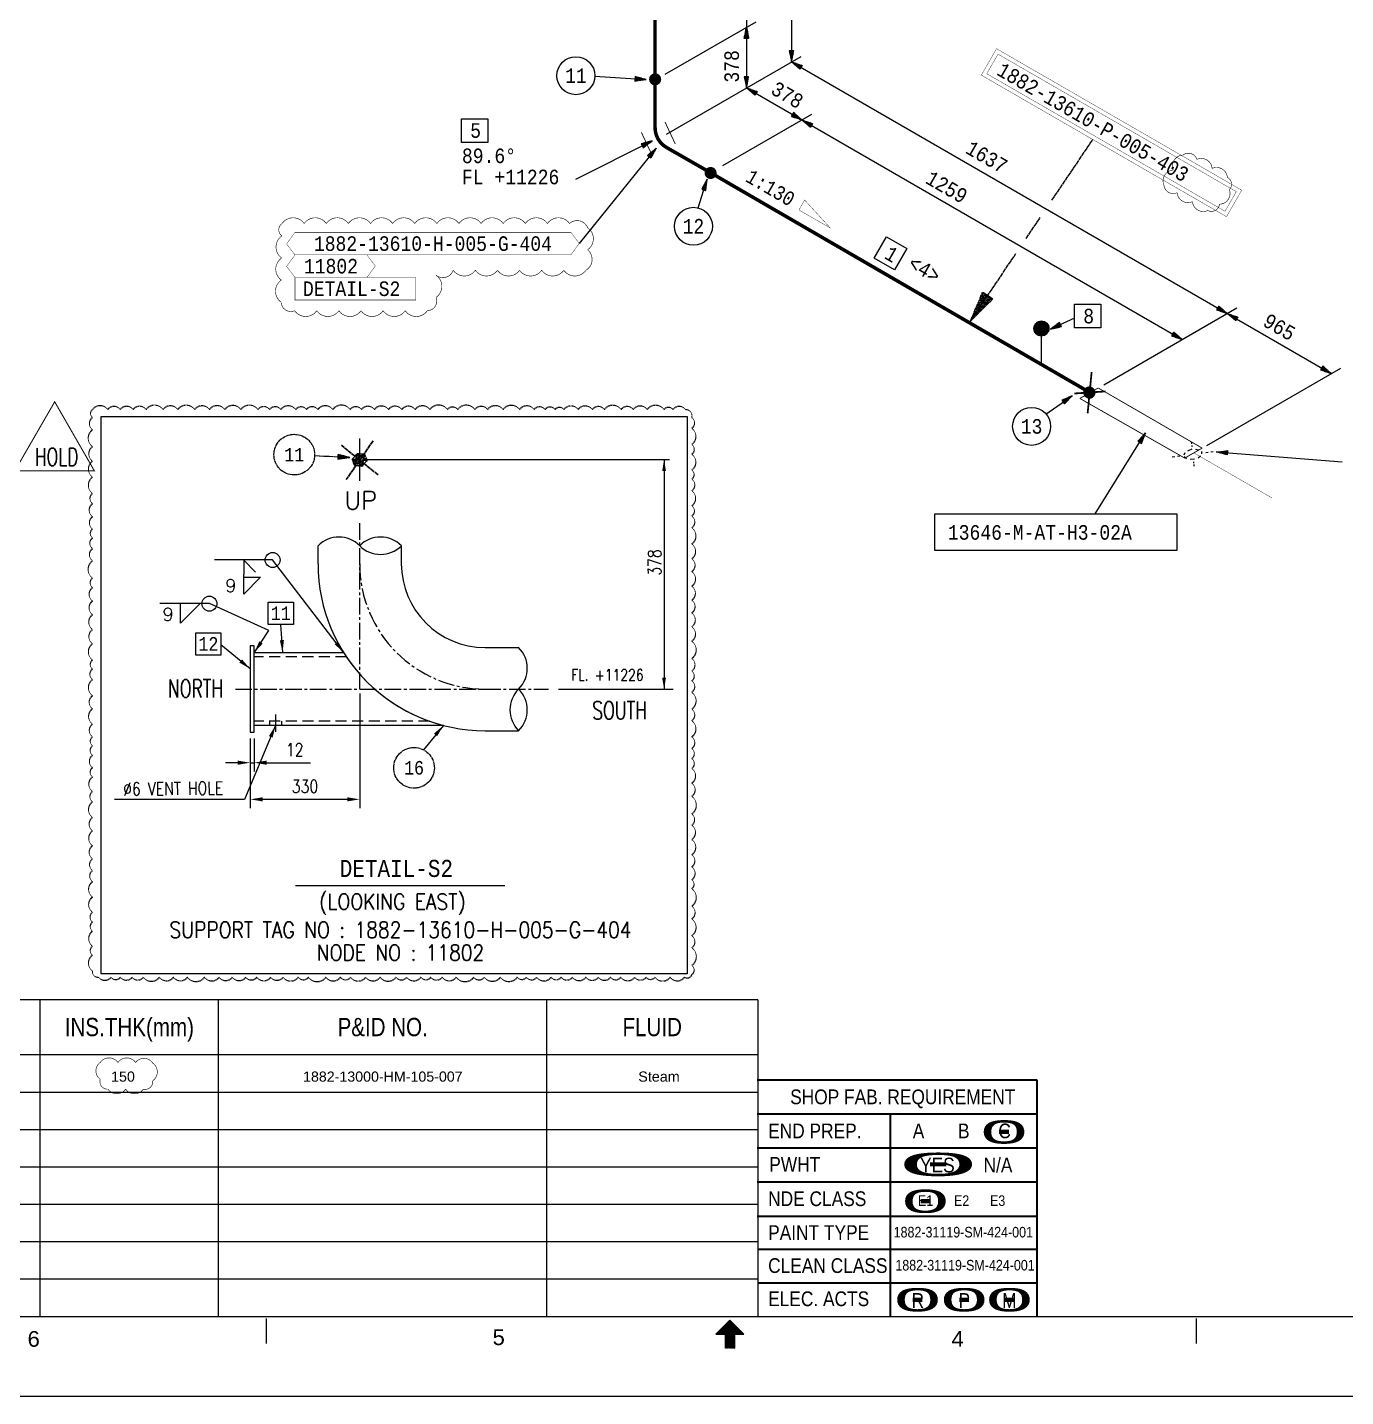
# Model space of a CAD drawing. Header units: inches. Extents: x 1131 to 1972, y 12 to 606.
# Drawn here: x 1389.2 to 1687.3, y 12.5 to 322.1 of the extents above; entities that cross this region are included whole.
import ezdxf
from ezdxf.enums import TextEntityAlignment as Align

# ---------------------------------------------------------------- set-up
doc = ezdxf.new("R2010")
doc.units = ezdxf.units.IN
doc.header["$MEASUREMENT"] = 0
for name, pattern in [('CENTER2', [1.125, 0.75, -0.125, 0.125, -0.125]), ('Dashed', [4.18782, 2.09391, -2.09391]), ('HIDDEN2', [0.1875, 0.125, -0.0625]), ('Solid', [1, 1, 0])]:
    doc.linetypes.add(name, pattern=pattern)
for name, color, linetype in [('1', 7, 'Continuous'), ('2', 2, 'Continuous'), ('3', 7, 'Continuous'), ('30', 7, 'Continuous'), ('4', 7, 'Continuous'), ('BG 0 -1', 7, 'Continuous'), ('BG BG BG BG BG 2', 7, 'Continuous'), ('BG BG BG BG TITLETEXT', 7, 'Continuous'), ('BG BG BG Default', 7, 'Continuous'), ('DIM-LINES', 7, 'Continuous'), ('DIM-TEXT', 7, 'Continuous'), ('FAB', 2, 'Continuous'), ('FITTINGS', 7, 'Continuous'), ('FRAME', 7, 'Continuous'), ('ISO-TEXT', 7, 'Continuous'), ('NOZZLES', 7, 'Continuous'), ('PIPE', 7, 'Continuous'), ('Rev.4', 6, 'Continuous'), ('WELDS', 7, 'Continuous')]:
    doc.layers.add(name, color=color, linetype=linetype)
for name, color, linetype, lineweight in [('dottedUndimensionedSymbol', 2, 'Dashed', 13), ('fittingDimension', 2, 'Solid', 13), ('Level 20', 7, 'Continuous', 0), ('spool', 2, 'Solid', 13), ('spoolIsoText', 2, 'Solid', 30), ('symbol', 2, 'Solid', 30), ('weldCyanLabel', 4, 'Solid', 13), ('weldDimension', 2, 'Solid', 13), ('weldLabel', 2, 'Solid', 13)]:
    doc.layers.add(name, color=color, linetype=linetype, lineweight=lineweight)
doc.styles.add('Arial', font='arial.ttf')
doc.styles.add('fixedText', font='MONOTXT8.shx', dxfattribs={"width": 0.85})
doc.styles.add('MONOTXT', font='MONOTXT.shx', dxfattribs={"width": 0.8})
doc.styles.add('ROMANS', font='romans.shx', dxfattribs={"width": 0.8})
doc.dimstyles.new('FabISO-VA2', dxfattribs={"dimtxt": 3.05, "dimasz": 2.8, "dimexe": 2, "dimexo": 1, "dimgap": 1.4, "dimtad": 1, "dimdec": 1, "dimdsep": 46, "dimtxsty": 'fixedText', "dimcen": 0, "dimclrd": 4, "dimclre": 2, "dimclrt": 2, "dimadec": 1, "dimazin": 2, "dimtfac": 1, "dimtix": 1, "dimtmove": 0, "dimatfit": 0, "dimfxl": 1, "dimarcsym": 0})

msp = doc.modelspace()

# ---------------------------------------------------------------- hatches: boundary and pattern name
at = {"linetype": 'Continuous'}
msp.add_hatch(color=2, dxfattribs=at).paths.add_polyline_path([(1618.5, 255.69), (1618.65, 255.68), (1618.8, 255.66), (1618.94, 255.63), (1619.08, 255.59), (1619.22, 255.53), (1619.35, 255.46), (1619.48, 255.38), (1619.59, 255.29), (1619.7, 255.19), (1619.8, 255.08), (1619.89, 254.96), (1619.97, 254.84), (1620.04, 254.71), (1620.1, 254.57), (1620.14, 254.43), (1620.17, 254.29), (1620.19, 254.14), (1620.2, 253.99), (1620.19, 253.84), (1620.17, 253.7), (1620.14, 253.55), (1620.1, 253.41), (1620.04, 253.28), (1619.97, 253.14), (1619.89, 253.02), (1619.8, 252.9), (1619.7, 252.79), (1619.59, 252.69), (1619.48, 252.6), (1619.35, 252.52), (1619.22, 252.46), (1619.08, 252.4), (1618.94, 252.35), (1618.8, 252.32), (1618.65, 252.3), (1618.5, 252.3), (1618.36, 252.3), (1618.21, 252.32), (1618.07, 252.35), (1617.92, 252.4), (1617.79, 252.46), (1617.66, 252.52), (1617.53, 252.6), (1617.41, 252.69), (1617.31, 252.79), (1617.21, 252.9), (1617.12, 253.02), (1617.04, 253.14), (1616.97, 253.28), (1616.91, 253.41), (1616.87, 253.55), (1616.83, 253.7), (1616.81, 253.84), (1616.81, 253.99), (1616.81, 254.14), (1616.83, 254.29), (1616.87, 254.43), (1616.91, 254.57), (1616.97, 254.71), (1617.04, 254.84), (1617.12, 254.96), (1617.21, 255.08), (1617.31, 255.19), (1617.41, 255.29), (1617.53, 255.38), (1617.66, 255.46), (1617.79, 255.53), (1617.92, 255.59), (1618.07, 255.63), (1618.21, 255.66), (1618.36, 255.68)])
at = {"layer": 'WELDS'}
h = msp.add_hatch(color=2, dxfattribs=at)
edge = h.paths.add_edge_path(flags=0)
edge.add_arc((1531.17, 310.32), 1.38, 180, 540, ccw=False)
h = msp.add_hatch(color=2, dxfattribs=at)
edge = h.paths.add_edge_path(flags=0)
edge.add_arc((1543.71, 289.14), 1.38, 180, 540, ccw=False)
h = msp.add_hatch(color=2, dxfattribs=at)
edge = h.paths.add_edge_path(flags=0)
edge.add_arc((1629.31, 239.52), 1.38, 180, 540, ccw=False)
h = msp.add_hatch(color=2, dxfattribs=at)
edge = h.paths.add_edge_path(flags=0)
edge.add_arc((1629.37, 239.47), 1.38, 214.5771, 574.5771, ccw=False)

# ---------------------------------------------------------------- linework, layer by layer
at = {"color": 2}
for p, q in [((1618.5, 245.69), (1618.5, 253.6)), ((1463.84, 225.67), (1464.92, 222.87)), ((1509.32, 172.45), (1535.22, 172.45))]:
    msp.add_line(p, q, dxfattribs=at)
at = {"color": 4}
msp.add_line((1533.19, 224.33), (1533.19, 172.45), dxfattribs=at)
at = {"color": 2, "linetype": 'HIDDEN2', "ltscale": 20}
for p, q in [((1444.02, 165.19), (1444.02, 164.24)), ((1446.68, 165.19), (1446.68, 164.24))]:
    msp.add_line(p, q, dxfattribs=at)
at = {"color": 2}
msp.add_lwpolyline([(1405.9, 234.07), (1538.39, 234.07), (1538.39, 108.09), (1405.9, 108.09)], close=True, dxfattribs=at)
at = {"color": 2, "linetype": 'HIDDEN2', "ltscale": 20}
for points in [[(1461.4, 179.72), (1440.52, 179.72)], [(1480.17, 165.19), (1440.52, 165.19)]]:
    msp.add_lwpolyline(points, dxfattribs=at)
at = {"color": 2, "linetype": 'Continuous'}
msp.add_circle((1618.5, 253.99), 1.7, dxfattribs=at)
at = {"color": 4}
for points in [[(1532.76, 221.73), (1533.62, 221.73), (1533.19, 224.33)], [(1532.76, 175.05), (1533.62, 175.05), (1533.19, 172.45)]]:
    msp.add_solid(points, dxfattribs=at)
at = {"layer": '1', "color": 1, "linetype": 'CENTER2', "ltscale": 0.5}
msp.add_line((1445.35, 166.7), (1445.35, 162.81), dxfattribs=at)
at = {"layer": '1', "linetype": 'ByBlock', "lineweight": 0}
for points in [[(1454.96, 200.8), (1454.96, 204.87)], [(1473.79, 200.8), (1473.79, 204.87)], [(1492.72, 181.87), (1500.3, 181.87)], [(1492.72, 163.04), (1500.3, 163.04)]]:
    msp.add_lwpolyline(points, dxfattribs=at)
for centre, radius, start, end in [((1459.67, 200.16), 6.66, 45, 135), ((1469.08, 200.16), 6.66, 45, 135), ((1469.08, 209.57), 6.66, 225, 315), ((1492.72, 200.8), 37.76, 180, 270), ((1492.72, 200.8), 18.94, 180, 270), ((1495.59, 177.16), 6.66, 315, 45), ((1505.01, 167.75), 6.66, 135, 225), ((1495.59, 167.75), 6.66, 315, 45)]:
    msp.add_arc(centre, radius, start, end, dxfattribs=at)
at = {"layer": '2', "color": 4}
for p, q in [((1658.04, 226.07), (1686.5, 223.81)), ((1465.02, 224.33), (1534.44, 224.33))]:
    msp.add_line(p, q, dxfattribs=at)
at = {"layer": '2'}
msp.add_line((1449.87, 128.04), (1497.17, 128.04), dxfattribs=at)
at = {"layer": '2', "color": 4}
for points in [[(1487.41, 301.4), (1493.31, 301.4), (1493.31, 296.04), (1487.41, 296.04)], [(1583.49, 274.67), (1588.06, 272.03), (1585.28, 267.22), (1580.71, 269.86)], [(1626, 259.46), (1631.9, 259.46), (1631.9, 254.1), (1626, 254.1)]]:
    msp.add_lwpolyline(points, close=True, dxfattribs=at)
at = {"layer": '2', "color": 2}
msp.add_lwpolyline([(1594.4, 212.09), (1649.08, 212.09), (1649.08, 203.75), (1594.4, 203.75)], close=True, dxfattribs=at)
at = {"layer": '2'}
for points in [[(1443.7, 192.1), (1449.39, 192.1), (1449.39, 187.05), (1443.7, 187.05)], [(1427.32, 185.17), (1433.01, 185.17), (1433.01, 180.12), (1427.32, 180.12)]]:
    msp.add_lwpolyline(points, close=True, dxfattribs=at)
at = {"layer": '2', "color": 3, "linetype": 'Continuous'}
msp.add_lwpolyline([(1439.62, 182.2), (1439.62, 162.7), (1440.52, 162.7), (1440.52, 182.2)], close=True, dxfattribs=at)
for points in [[(1460.78, 180.67), (1440.52, 180.67)], [(1483.29, 164.24), (1440.52, 164.24)]]:
    msp.add_lwpolyline(points, dxfattribs=at)
at = {"layer": '2', "color": 4}
for centre in [(1513.25, 311.13), (1539.83, 277.09), (1616.28, 231.85)]:
    msp.add_circle(centre, 4.29, dxfattribs=at)
at = {"layer": '30'}
msp.add_arc((1492.72, 200.8), 37.76, 212.2211, 255.5353, dxfattribs=at)
at = {"layer": '4', "color": 2}
for p, q in [((1533.47, 311.47), (1553.98, 323.31)), ((1533.72, 297.93), (1564.17, 315.51)), ((1566.52, 302.37), (1546.43, 290.77)), ((1632.59, 241.26), (1662.67, 258.62)), ((1655.86, 227.53), (1686.19, 245.04))]:
    msp.add_line(p, q, dxfattribs=at)
at = {"layer": '4', "color": 4}
for p, q in [((1562, 314.26), (1684.04, 243.8)), ((1551.82, 308.38), (1650.33, 251.5)), ((1531.39, 294.74), (1514.01, 273.22))]:
    msp.add_line(p, q, dxfattribs=at)
at = {"layer": '4', "color": 4, "linetype": 'Continuous', "lineweight": 0}
for p, q in [((1444.69, 201.64), (1431.54, 201.64)), ((1430.39, 191.77), (1419.17, 191.77))]:
    msp.add_line(p, q, dxfattribs=at)
at = {"layer": '4', "color": 2, "linetype": 'Continuous', "lineweight": 0}
for p, q in [((1440.81, 198.92), (1438.15, 201.59)), ((1438.15, 201.59), (1438.15, 198.35)), ((1438.15, 201.59), (1438.15, 198.35)), ((1438.15, 193.92), (1438.15, 198.35)), ((1438.15, 193.92), (1438.15, 198.35)), ((1441.98, 197.76), (1438.15, 193.92)), ((1438.15, 197.76), (1441.98, 197.76)), ((1428.27, 191.77), (1423.85, 187.34)), ((1423.85, 187.34), (1423.85, 191.77)), ((1423.85, 187.34), (1423.85, 191.77))]:
    msp.add_line(p, q, dxfattribs=at)
at = {"layer": '4', "color": 2, "linetype": 'Continuous'}
for p, q in [((1464.37, 171.45), (1464.37, 145.53)), ((1439.62, 161.31), (1439.62, 145.53)), ((1439.62, 161.31), (1439.62, 153.81)), ((1440.52, 161.31), (1440.52, 153.81))]:
    msp.add_line(p, q, dxfattribs=at)
at = {"layer": '4', "color": 4, "linetype": 'Continuous'}
for p, q in [((1436.82, 155.81), (1434.02, 155.81)), ((1439.62, 155.81), (1440.52, 155.81)), ((1443.32, 155.81), (1453.24, 155.81)), ((1442.42, 147.53), (1461.57, 147.53))]:
    msp.add_line(p, q, dxfattribs=at)
at = {"layer": '4', "color": 2, "linetype": 'Continuous', "lineweight": 0}
for centre in [(1444.69, 201.64), (1430.39, 191.77)]:
    msp.add_circle(centre, 1.7, dxfattribs=at)
at = {"layer": '4', "color": 4}
for points in [[(1436.82, 156.28), (1436.82, 155.35), (1439.62, 155.81)], [(1443.32, 156.28), (1443.32, 155.35), (1440.52, 155.81)], [(1442.42, 147.99), (1442.42, 147.06), (1439.62, 147.53)], [(1461.57, 147.99), (1461.57, 147.06), (1464.37, 147.53)]]:
    msp.add_solid(points, dxfattribs=at)
at = {"layer": 'BG 0 -1', "color": 2, "linetype": 'Continuous', "lineweight": 25}
msp.add_line((1554.37, 102.2), (1554.37, 30.6), dxfattribs=at)
at = {"layer": 'BG 0 -1', "color": 7, "linetype": 'Continuous', "lineweight": 9}
for p, q in [((1156.4, 30.6), (1947.22, 30.6)), ((1443.23, 30.17), (1443.23, 24.51)), ((1548.04, 29.79), (1544.86, 26.61)), ((1544.87, 26.61), (1548.05, 29.78)), ((1545, 26.61), (1548.11, 29.72)), ((1545.12, 26.61), (1548.17, 29.66)), ((1545.25, 26.61), (1548.23, 29.6)), ((1545.37, 26.61), (1548.3, 29.53)), ((1545.5, 26.61), (1548.36, 29.47)), ((1545.62, 26.61), (1548.42, 29.41)), ((1545.75, 26.61), (1548.48, 29.35)), ((1545.87, 26.61), (1548.55, 29.28)), ((1546, 26.61), (1548.61, 29.22)), ((1546.12, 26.61), (1548.67, 29.16)), ((1546.25, 26.61), (1548.73, 29.1)), ((1546.37, 26.61), (1548.8, 29.03)), ((1546.5, 26.61), (1548.86, 28.97)), ((1546.62, 26.61), (1548.92, 28.91)), ((1546.75, 26.61), (1548.98, 28.85)), ((1546.87, 26.61), (1549.05, 28.78)), ((1546.98, 26.59), (1549.11, 28.72)), ((1546.98, 26.46), (1549.17, 28.66)), ((1546.98, 26.34), (1549.23, 28.6)), ((1546.98, 26.21), (1549.3, 28.53)), ((1546.98, 26.09), (1549.36, 28.47)), ((1546.98, 25.96), (1549.42, 28.41)), ((1546.98, 25.84), (1549.48, 28.35)), ((1546.98, 25.71), (1549.55, 28.28)), ((1546.98, 25.59), (1549.61, 28.22)), ((1546.98, 25.46), (1549.67, 28.16)), ((1546.98, 25.34), (1549.73, 28.1)), ((1546.98, 25.21), (1549.8, 28.03)), ((1546.98, 25.09), (1549.86, 27.97)), ((1546.98, 24.96), (1549.92, 27.91)), ((1551.22, 26.61), (1548.04, 29.79)), ((1548.05, 29.78), (1548.05, 24.13)), ((1653.48, 30.17), (1653.48, 24.51)), ((1544.86, 26.61), (1546.98, 26.61)), ((1546.98, 24.84), (1549.98, 27.85)), ((1546.98, 24.71), (1550.05, 27.78)), ((1546.98, 24.59), (1550.11, 27.72)), ((1546.98, 26.61), (1546.98, 23.43)), ((1546.98, 24.46), (1549.1, 26.59)), ((1546.98, 24.34), (1549.1, 26.46)), ((1546.98, 24.21), (1549.1, 26.34)), ((1546.98, 24.09), (1549.1, 26.21)), ((1546.98, 23.96), (1549.1, 26.09)), ((1546.98, 23.84), (1549.1, 25.96)), ((1546.98, 23.71), (1549.1, 25.84)), ((1546.98, 23.59), (1549.1, 25.71)), ((1546.98, 23.46), (1549.1, 25.59)), ((1547.06, 23.43), (1549.1, 25.46)), ((1547.19, 23.43), (1549.1, 25.34)), ((1547.31, 23.43), (1549.1, 25.21)), ((1547.44, 23.43), (1549.1, 25.09)), ((1547.56, 23.43), (1549.1, 24.96)), ((1547.69, 23.43), (1549.1, 24.84)), ((1549.1, 26.61), (1551.22, 26.61)), ((1549.1, 26.61), (1549.1, 23.43)), ((1549.12, 26.61), (1550.17, 27.66)), ((1549.25, 26.61), (1550.23, 27.6)), ((1549.37, 26.61), (1550.3, 27.53)), ((1549.5, 26.61), (1550.36, 27.47)), ((1549.62, 26.61), (1550.42, 27.41)), ((1549.75, 26.61), (1550.48, 27.35)), ((1549.87, 26.61), (1550.55, 27.28)), ((1550, 26.61), (1550.61, 27.22)), ((1550.12, 26.61), (1550.67, 27.16)), ((1550.25, 26.61), (1550.73, 27.1)), ((1550.37, 26.61), (1550.8, 27.03)), ((1550.5, 26.61), (1550.86, 26.97)), ((1550.62, 26.61), (1550.92, 26.91)), ((1550.75, 26.61), (1550.98, 26.85)), ((1550.87, 26.61), (1551.05, 26.78)), ((1551, 26.61), (1551.11, 26.72)), ((1551.12, 26.61), (1551.17, 26.66)), ((1547.81, 23.43), (1549.1, 24.71)), ((1547.94, 23.43), (1549.1, 24.59)), ((1548.06, 23.43), (1549.1, 24.46)), ((1548.19, 23.43), (1549.1, 24.34)), ((1548.31, 23.43), (1549.1, 24.21)), ((1548.44, 23.43), (1549.1, 24.09)), ((1548.57, 23.43), (1549.1, 23.96)), ((1548.69, 23.43), (1549.1, 23.84)), ((1548.82, 23.43), (1549.1, 23.71)), ((1548.94, 23.43), (1549.1, 23.59)), ((1549.07, 23.43), (1549.1, 23.46)), ((1972.28, 12.49), (1131.28, 12.49))]:
    msp.add_line(p, q, dxfattribs=at)
at = {"layer": 'BG BG BG BG BG 2', "color": 2, "linetype": 'Continuous', "lineweight": 15}
for p, q in [((1554.37, 102.2), (1156.4, 102.2)), ((1392.11, 30.6), (1392.11, 102.2)), ((1432.49, 30.6), (1432.49, 102.2)), ((1506.66, 30.6), (1506.66, 102.2)), ((1554.37, 89.73), (1156.4, 89.73)), ((1554.37, 81.28), (1156.4, 81.28)), ((1554.37, 72.83), (1156.4, 72.83)), ((1554.37, 64.38), (1156.4, 64.38)), ((1554.37, 55.93), (1156.4, 55.93)), ((1554.37, 47.47), (1156.4, 47.47)), ((1554.37, 39.02), (1156.4, 39.02))]:
    msp.add_line(p, q, dxfattribs=at)
at = {"layer": 'BG BG BG Default', "color": 2, "linetype": 'Continuous', "lineweight": 35}
for p, q in [((1554.23, 84.13), (1617.43, 84.13)), ((1617.43, 84.13), (1617.43, 30.6)), ((1554.23, 76.43), (1617.43, 76.43)), ((1584.32, 76.43), (1584.32, 30.6)), ((1554.23, 68.73), (1617.43, 68.73)), ((1554.23, 61.03), (1617.43, 61.03)), ((1554.23, 53.32), (1617.43, 53.32)), ((1554.37, 45.79), (1617.43, 45.79)), ((1554.37, 38.25), (1617.43, 38.25))]:
    msp.add_line(p, q, dxfattribs=at)
at = {"layer": 'DIM-LINES', "color": 4}
for p, q in [((1562, 539.45), (1562, 314.26)), ((1551.82, 533.57), (1551.82, 308.38)), ((1517.54, 311.01), (1529.13, 310.27)), ((1513.23, 287.76), (1530.47, 296.42)), ((1540.9, 281.28), (1542.91, 287.71)), ((1626, 256.29), (1620.54, 253.83)), ((1619.52, 234.64), (1625.47, 238.78)), ((1630.63, 212.09), (1642.02, 230.37))]:
    msp.add_line(p, q, dxfattribs=at)
at = {"layer": 'dottedUndimensionedSymbol', "flags": 128}
for points in [[(1651.59, 226.35), (1652.57, 226.79)], [(1652.39, 228.24), (1652.44, 227.87)], [(1652.48, 227.54), (1652.52, 227.22)], [(1653.33, 226.73), (1654.05, 226.57)], [(1654.67, 226.16), (1654.7, 225.64)], [(1657.36, 226.13), (1656.77, 226.03)], [(1648.08, 224.99), (1648.68, 225.04)], [(1649.25, 225.1), (1649.8, 225.17)], [(1650.76, 225.43), (1651.02, 225.93)], [(1651.33, 224.52), (1650.77, 224.96)], [(1653.1, 224.44), (1652.15, 224.37)], [(1652.97, 223.52), (1652.93, 223.84)], [(1653.05, 222.88), (1653.01, 223.2)], [(1654.48, 225.12), (1653.91, 224.7)], [(1656.2, 225.96), (1655.65, 225.89)]]:
    msp.add_lwpolyline(points, dxfattribs=at)
at = {"layer": 'FAB', "color": 2, "linetype": 'Continuous', "lineweight": 0}
msp.add_line((1464.39, 219.55), (1464.39, 229.1), dxfattribs=at)
at = {"layer": 'FITTINGS', "color": 2, "linetype": 'ByBlock', "const_width": 0.2}
for points in [[(1631.34, 240.54), (1627.19, 238.16)], [(1654.83, 226.94), (1631.34, 240.54)], [(1627.19, 238.16), (1650.9, 224.68)], [(1654.84, 226.94), (1650.87, 224.67)]]:
    msp.add_lwpolyline(points, dxfattribs=at)
at = {"layer": 'FRAME', "color": 2, "linetype": 'ByBlock', "const_width": 0.2}
for points in [[(1533.4, 300.67), (1535.71, 295.72)], [(1528.05, 298.33), (1530.37, 293.38)]]:
    msp.add_lwpolyline(points, dxfattribs=at)
at = {"layer": 'FRAME', "color": 4, "linetype": 'ByBlock'}
msp.add_lwpolyline([(1564.96, 283.03, 0.08, 0.08, 0), (1563.69, 280.77, 0.08, 0.08, 0), (1570.74, 276.72, 0.08, 0.08, 0)], format="xyseb", close=True, dxfattribs=at)
at = {"layer": 'ISO-TEXT', "color": 2, "linetype": 'ByBlock', "const_width": 0.08, "flags": 128}
for points in [[(1604.91, 311.26), (1608.36, 317.24), (1663.79, 285.24), (1660.34, 279.26)], [(1606.14, 311.59), (1608.69, 316.01), (1662.56, 284.91), (1660.01, 280.49)], [(1449.75, 270.62), (1447.85, 273.12), (1449.75, 275.72), (1512.11, 275.72), (1514.01, 273.22), (1512.11, 270.62)], [(1449.75, 265.52), (1447.85, 268.02), (1449.75, 270.62), (1466.01, 270.62), (1467.91, 268.12), (1466.01, 265.52)], [(1449.75, 260.42), (1449.75, 265.52), (1477.06, 265.52), (1477.06, 260.42)]]:
    msp.add_lwpolyline(points, close=True, dxfattribs=at)
at = {"layer": 'Level 20', "color": 1, "linetype": 'CENTER2', "lineweight": 13, "ltscale": 5}
for p, q in [((1464.37, 172.45), (1464.37, 210)), ((1436.26, 172.45), (1507.08, 172.45))]:
    msp.add_line(p, q, dxfattribs=at)
msp.add_arc((1492.72, 200.8), 28.35, 180, 270, dxfattribs=at)
at = {"layer": 'NOZZLES', "const_width": 0.8}
for points in [[(1531.15, 512.59), (1531.15, 310.07)], [(1531.15, 310.07), (1531.15, 299.4)], [(1531.15, 299.4), (1531.15, 299.4), (1531.23, 298.5), (1531.46, 297.62), (1531.84, 296.8), (1532.36, 296.06), (1533, 295.42), (1533.75, 294.9)], [(1533.75, 294.9), (1543.58, 289.27)], [(1629.37, 239.55), (1543.58, 289.27)]]:
    msp.add_lwpolyline(points, dxfattribs=at)
at = {"layer": 'PIPE', "color": 2, "linetype": 'Dashed', "ltscale": 0.5, "const_width": 0.08}
msp.add_lwpolyline([(1652.88, 225.91), (1670.66, 215.65)], dxfattribs=at)
at = {"layer": 'Rev.4', "color": 1, "const_width": 0.132}
for points in [[(1646.19, 286.42, -0.520567), (1648.33, 289.8, -0.520567), (1650.47, 293.18, -0.520567), (1653.65, 292.21, -0.520567), (1657.09, 290.17, -0.520567), (1660.54, 288.13, -0.520567), (1660.98, 285.41, -0.520567), (1658.76, 282.08, -0.520567), (1656.1, 280.66, -0.520567), (1652.64, 282.67, -0.520567), (1649.18, 284.68, -0.520567)], [(1403.94, 235.73, -0.520567), (1407.37, 235.73, -0.520567), (1410.18, 235.73, -0.520567), (1413.09, 235.73, -0.520567), (1416.02, 235.73, -0.520567), (1419.85, 235.73, -0.520567), (1423.2, 235.73, -0.520567), (1427.01, 235.73, -0.520567), (1430.34, 235.73, -0.520567), (1433.82, 235.73, -0.520567), (1437.46, 235.73, -0.520567), (1441.31, 235.73, -0.520567), (1443.95, 235.73, -0.520567), (1446.5, 235.73, -0.520567), (1449.84, 235.73, -0.520567), (1452.29, 235.73, -0.520567), (1454.85, 235.73, -0.520567), (1458.24, 235.73, -0.520567), (1462.16, 235.73, -0.520567), (1464.73, 235.73, -0.520567), (1467.64, 235.73, -0.520567), (1470.82, 235.73, -0.520567), (1473.84, 235.73, -0.520567), (1476.84, 235.73, -0.520567), (1480.19, 235.73, -0.520567), (1484.17, 235.73, -0.520567), (1486.48, 235.73, -0.520567), (1490.37, 235.73, -0.520567), (1493.23, 235.73, -0.520567), (1496.72, 235.73, -0.520567), (1500.47, 235.73, -0.520567), (1503.77, 235.73, -0.520567), (1506.22, 235.73, -0.520567), (1508.49, 235.73, -0.520567), (1510.49, 235.73, -0.520567), (1513.72, 235.73, -0.520567), (1516.91, 235.73, -0.520567), (1519.63, 235.73, -0.520567), (1523.42, 235.73, -0.520567), (1526.17, 235.73, -0.520567), (1529.33, 235.73, -0.520567), (1533.11, 235.73, -0.520567), (1535.14, 235.73, -0.520567), (1537.96, 235.73, -0.520567), (1539.4, 233.91, -0.520567), (1539.4, 231.48, -0.520567), (1539.4, 227.84, -0.520567), (1539.4, 225.61, -0.520567), (1539.4, 222.04, -0.520567), (1539.4, 220, -0.520567), (1539.4, 217.35, -0.520567), (1539.4, 213.96, -0.520567), (1539.4, 211.64, -0.520567), (1539.4, 208.98, -0.520567), (1539.4, 205.33, -0.520567), (1539.4, 201.97, -0.520567), (1539.4, 199.08, -0.520567), (1539.4, 195.78, -0.520567), (1539.4, 192.62, -0.520567), (1539.4, 189.73, -0.520567), (1539.4, 186.61, -0.520567), (1539.4, 183.34, -0.520567), (1539.4, 179.43, -0.520567), (1539.4, 176.59, -0.520567), (1539.4, 174.38, -0.520567), (1539.4, 171.78, -0.520567), (1539.4, 167.99, -0.520567), (1539.4, 165.37, -0.520567), (1539.4, 161.71, -0.520567), (1539.4, 159.08, -0.520567), (1539.4, 156.82, -0.520567), (1539.4, 154.57, -0.520567), (1539.4, 151.23, -0.520567), (1539.4, 148.27, -0.520567), (1539.4, 144.28, -0.520567), (1539.4, 141.76, -0.520567), (1539.4, 138.52, -0.520567), (1539.4, 135.05, -0.520567), (1539.4, 132.32, -0.520567), (1539.4, 129.39, -0.520567), (1539.4, 127.39, -0.520567), (1539.4, 123.44, -0.520567), (1539.4, 120.54, -0.520567), (1539.4, 116.77, -0.520567), (1539.4, 114.04, -0.520567), (1539.4, 110.04, -0.520567), (1539.4, 107.95, -0.520567), (1537.76, 107.38, -0.520567), (1534.53, 107.38, -0.520567), (1531.09, 107.38, -0.520567), (1529.08, 107.38, -0.520567), (1526.5, 107.38, -0.520567), (1523.37, 107.38, -0.520567), (1521.05, 107.38, -0.520567), (1518.29, 107.38, -0.520567), (1515.47, 107.38, -0.520567), (1512.42, 107.38, -0.520567), (1509.89, 107.38, -0.520567), (1507.61, 107.38, -0.520567), (1504.35, 107.38, -0.520567), (1502.01, 107.38, -0.520567), (1499.95, 107.38, -0.520567), (1496.14, 107.38, -0.520567), (1492.51, 107.38, -0.520567), (1490.11, 107.38, -0.520567), (1486.16, 107.38, -0.520567), (1482.99, 107.38, -0.520567), (1480.41, 107.38, -0.520567), (1478.17, 107.38, -0.520567), (1474.96, 107.38, -0.520567), (1472.53, 107.38, -0.520567), (1468.97, 107.38, -0.520567), (1465.69, 107.38, -0.520567), (1462.28, 107.38, -0.520567), (1459.99, 107.38, -0.520567), (1456.69, 107.38, -0.520567), (1452.76, 107.38, -0.520567), (1450.43, 107.38, -0.520567), (1447, 107.38, -0.520567), (1444.22, 107.38, -0.520567), (1441.07, 107.38, -0.520567), (1438.58, 107.38, -0.520567), (1435.53, 107.38, -0.520567), (1432.54, 107.38, -0.520567), (1429.24, 107.38, -0.520567), (1425.4, 107.38, -0.520567), (1422.23, 107.38, -0.520567), (1419.05, 107.38, -0.520567), (1415.41, 107.38, -0.520567), (1412.87, 107.38, -0.520567), (1410.24, 107.38, -0.520567), (1408.11, 107.38, -0.520567), (1405.32, 107.38, -0.520567), (1403.94, 108.78, -0.520567), (1403.94, 112.37, -0.520567), (1403.94, 114.4, -0.520567), (1403.94, 117.81, -0.520567), (1403.94, 119.85, -0.520567), (1403.94, 122.08, -0.520567), (1403.94, 125.51, -0.520567), (1403.94, 128.98, -0.520567), (1403.94, 131.51, -0.520567), (1403.94, 134.15, -0.520567), (1403.94, 137.11, -0.520567), (1403.94, 140.48, -0.520567), (1403.94, 143.5, -0.520567), (1403.94, 147.04, -0.520567), (1403.94, 149.38, -0.520567), (1403.94, 152.67, -0.520567), (1403.94, 154.76, -0.520567), (1403.94, 157.57, -0.520567), (1403.94, 159.7, -0.520567), (1403.94, 161.73, -0.520567), (1403.94, 164.61, -0.520567), (1403.94, 168.08, -0.520567), (1403.94, 171.03, -0.520567), (1403.94, 174.67, -0.520567), (1403.94, 177.05, -0.520567), (1403.94, 179.09, -0.520567), (1403.94, 182.77, -0.520567), (1403.94, 185.99, -0.520567), (1403.94, 189.35, -0.520567), (1403.94, 192.44, -0.520567), (1403.94, 195.47, -0.520567), (1403.94, 197.62, -0.520567), (1403.94, 201.52, -0.520567), (1403.94, 204.28, -0.520567), (1403.94, 206.7, -0.520567), (1403.94, 208.7, -0.520567), (1403.94, 211.5, -0.520567), (1403.94, 214.45, -0.520567), (1403.94, 216.76, -0.520567), (1403.94, 220.44, -0.520567), (1403.94, 224.06, -0.520567), (1403.94, 227.35, -0.520567), (1403.94, 231.16, -0.520567), (1403.94, 233.95, -0.520567)], [(1404.03, 235.58, -0.520567), (1407.47, 235.58, -0.520567), (1410.27, 235.58, -0.520567), (1413.18, 235.58, -0.520567), (1416.11, 235.58, -0.520567), (1419.95, 235.58, -0.520567), (1423.3, 235.58, -0.520567), (1427.1, 235.58, -0.520567), (1430.43, 235.58, -0.520567), (1433.92, 235.58, -0.520567), (1437.56, 235.58, -0.520567), (1441.41, 235.58, -0.520567), (1444.05, 235.58, -0.520567), (1446.6, 235.58, -0.520567), (1449.94, 235.58, -0.520567), (1452.38, 235.58, -0.520567), (1454.94, 235.58, -0.520567), (1458.34, 235.58, -0.520567), (1462.26, 235.58, -0.520567), (1464.83, 235.58, -0.520567), (1467.74, 235.58, -0.520567), (1470.92, 235.58, -0.520567), (1473.93, 235.58, -0.520567), (1476.93, 235.58, -0.520567), (1480.29, 235.58, -0.520567), (1484.27, 235.58, -0.520567), (1486.57, 235.58, -0.520567), (1490.46, 235.58, -0.520567), (1493.33, 235.58, -0.520567), (1496.82, 235.58, -0.520567), (1500.57, 235.58, -0.520567), (1503.87, 235.58, -0.520567), (1506.31, 235.58, -0.520567), (1508.58, 235.58, -0.520567), (1510.59, 235.58, -0.520567), (1513.81, 235.58, -0.520567), (1517.01, 235.58, -0.520567), (1519.73, 235.58, -0.520567), (1523.51, 235.58, -0.520567), (1526.26, 235.58, -0.520567), (1529.42, 235.58, -0.520567), (1533.21, 235.58, -0.520567), (1535.23, 235.58, -0.520567), (1538.05, 235.58, -0.520567), (1539.49, 233.76, -0.520567), (1539.49, 231.32, -0.520567), (1539.49, 227.69, -0.520567), (1539.49, 225.45, -0.520567), (1539.49, 221.89, -0.520567), (1539.49, 219.85, -0.520567), (1539.49, 217.2, -0.520567), (1539.49, 213.81, -0.520567), (1539.49, 211.49, -0.520567), (1539.49, 208.83, -0.520567), (1539.49, 205.18, -0.520567), (1539.49, 201.82, -0.520567), (1539.49, 198.93, -0.520567), (1539.49, 195.62, -0.520567), (1539.49, 192.47, -0.520567), (1539.49, 189.58, -0.520567), (1539.49, 186.46, -0.520567), (1539.49, 183.18, -0.520567), (1539.49, 179.28, -0.520567), (1539.49, 176.44, -0.520567), (1539.49, 174.23, -0.520567), (1539.49, 171.63, -0.520567), (1539.49, 167.84, -0.520567), (1539.49, 165.22, -0.520567), (1539.49, 161.56, -0.520567), (1539.49, 158.92, -0.520567), (1539.49, 156.67, -0.520567), (1539.49, 154.42, -0.520567), (1539.49, 151.08, -0.520567), (1539.49, 148.12, -0.520567), (1539.49, 144.13, -0.520567), (1539.49, 141.6, -0.520567), (1539.49, 138.36, -0.520567), (1539.49, 134.89, -0.520567), (1539.49, 132.17, -0.520567), (1539.49, 129.24, -0.520567), (1539.49, 127.24, -0.520567), (1539.49, 123.29, -0.520567), (1539.49, 120.39, -0.520567), (1539.49, 116.62, -0.520567), (1539.49, 113.89, -0.520567), (1539.49, 109.89, -0.520567), (1539.49, 107.8, -0.520567), (1537.85, 107.23, -0.520567), (1534.62, 107.23, -0.520567), (1531.19, 107.23, -0.520567), (1529.17, 107.23, -0.520567), (1526.59, 107.23, -0.520567), (1523.47, 107.23, -0.520567), (1521.15, 107.23, -0.520567), (1518.39, 107.23, -0.520567), (1515.57, 107.23, -0.520567), (1512.52, 107.23, -0.520567), (1509.98, 107.23, -0.520567), (1507.71, 107.23, -0.520567), (1504.44, 107.23, -0.520567), (1502.11, 107.23, -0.520567), (1500.05, 107.23, -0.520567), (1496.23, 107.23, -0.520567), (1492.6, 107.23, -0.520567), (1490.2, 107.23, -0.520567), (1486.25, 107.23, -0.520567), (1483.09, 107.23, -0.520567), (1480.5, 107.23, -0.520567), (1478.26, 107.23, -0.520567), (1475.05, 107.23, -0.520567), (1472.62, 107.23, -0.520567), (1469.06, 107.23, -0.520567), (1465.78, 107.23, -0.520567), (1462.37, 107.23, -0.520567), (1460.08, 107.23, -0.520567), (1456.78, 107.23, -0.520567), (1452.85, 107.23, -0.520567), (1450.53, 107.23, -0.520567), (1447.09, 107.23, -0.520567), (1444.31, 107.23, -0.520567), (1441.16, 107.23, -0.520567), (1438.68, 107.23, -0.520567), (1435.63, 107.23, -0.520567), (1432.64, 107.23, -0.520567), (1429.34, 107.23, -0.520567), (1425.49, 107.23, -0.520567), (1422.33, 107.23, -0.520567), (1419.15, 107.23, -0.520567), (1415.51, 107.23, -0.520567), (1412.97, 107.23, -0.520567), (1410.34, 107.23, -0.520567), (1408.2, 107.23, -0.520567), (1405.41, 107.23, -0.520567), (1404.03, 108.63, -0.520567), (1404.03, 112.22, -0.520567), (1404.03, 114.25, -0.520567), (1404.03, 117.66, -0.520567), (1404.03, 119.7, -0.520567), (1404.03, 121.93, -0.520567), (1404.03, 125.36, -0.520567), (1404.03, 128.83, -0.520567), (1404.03, 131.36, -0.520567), (1404.03, 134, -0.520567), (1404.03, 136.96, -0.520567), (1404.03, 140.33, -0.520567), (1404.03, 143.35, -0.520567), (1404.03, 146.89, -0.520567), (1404.03, 149.23, -0.520567), (1404.03, 152.52, -0.520567), (1404.03, 154.61, -0.520567), (1404.03, 157.42, -0.520567), (1404.03, 159.55, -0.520567), (1404.03, 161.58, -0.520567), (1404.03, 164.46, -0.520567), (1404.03, 167.92, -0.520567), (1404.03, 170.88, -0.520567), (1404.03, 174.52, -0.520567), (1404.03, 176.9, -0.520567), (1404.03, 178.94, -0.520567), (1404.03, 182.61, -0.520567), (1404.03, 185.84, -0.520567), (1404.03, 189.2, -0.520567), (1404.03, 192.29, -0.520567), (1404.03, 195.32, -0.520567), (1404.03, 197.47, -0.520567), (1404.03, 201.37, -0.520567), (1404.03, 204.13, -0.520567), (1404.03, 206.55, -0.520567), (1404.03, 208.55, -0.520567), (1404.03, 211.35, -0.520567), (1404.03, 214.3, -0.520567), (1404.03, 216.6, -0.520567), (1404.03, 220.29, -0.520567), (1404.03, 223.9, -0.520567), (1404.03, 227.2, -0.520567), (1404.03, 231.01, -0.520567), (1404.03, 233.79, -0.520567)], [(1405.71, 88.03, -0.520567), (1409.71, 88.03, -0.520567), (1413.71, 88.03, -0.520567), (1417.58, 87.89, -0.520567), (1417.58, 83.89, -0.520567), (1415.46, 82, -0.520567), (1411.46, 82, -0.520567), (1407.46, 82, -0.520567), (1405.71, 84.25, -0.520567)]]:
    msp.add_lwpolyline(points, format="xyb", close=True, dxfattribs=at)
msp.add_lwpolyline([(1446.82, 277.71, -0.520567), (1451.82, 277.71, -0.520567), (1456.82, 277.71, -0.520567), (1461.82, 277.71, -0.520567), (1466.82, 277.71, -0.520567), (1471.82, 277.71, -0.520567), (1476.82, 277.71, -0.520567), (1481.82, 277.71, -0.520567), (1486.82, 277.71, -0.520567), (1491.82, 277.71, -0.520567), (1496.82, 277.71, -0.520567), (1501.82, 277.71, -0.520567), (1506.82, 277.71, -0.520567), (1511.82, 277.71, -0.520567), (1515.9, 276.78, -0.520567), (1515.9, 271.78, -0.520567), (1515.52, 267.15, -0.520567), (1510.52, 267.15, -0.520567), (1505.52, 267.15, -0.520567), (1500.52, 267.15, -0.520567), (1495.52, 267.15, -0.520567), (1490.52, 267.15, -0.520567), (1485.52, 267.15, -0.520567), (1481.65, 266.02, -0.520567), (1481.65, 261.02, -0.520567), (1479.67, 258, -0.520567), (1474.67, 258, -0.520567), (1469.67, 258, -0.520567), (1464.67, 258, -0.520567), (1459.67, 258, -0.520567), (1454.67, 258, -0.520567), (1449.67, 258, -0.520567), (1446.61, 259.92, -0.520567), (1446.67, 264.92, -0.520567), (1446.73, 269.92, -0.520567), (1446.79, 274.92, -0.520567), (1446.82, 277.71, -0.520567)], format="xyb", dxfattribs=at)
at = {"layer": 'Rev.4', "color": 1, "const_width": 0.238}
msp.add_lwpolyline([(1395.42, 237.41), (1386.4, 221.78), (1404.4, 221.78)], close=True, dxfattribs=at)
at = {"layer": 'spool', "color": 4, "flags": 128}
msp.add_lwpolyline([(1602.47, 255.66), (1605.21, 262.23), (1607.52, 260.67), (1602.47, 255.66), (1603.25, 256.82), (1605.44, 262.07), (1607.29, 260.82), (1603.25, 256.82), (1604.03, 257.98), (1605.67, 261.92), (1607.06, 260.98), (1604.03, 257.98), (1604.81, 259.13), (1605.9, 261.76), (1606.83, 261.14), (1604.81, 259.13), (1605.59, 260.29), (1606.14, 261.6), (1606.6, 261.29), (1605.59, 260.29)], dxfattribs=at)
at = {"layer": 'symbol', "flags": 128}
for points in [[(1468.54, 220.88), (1460.23, 227.57)], [(1467.39, 228.59), (1461.35, 219.81)], [(1464.11, 224.98), (1465.49, 225.52), (1466.04, 224.09), (1464.92, 222.87), (1463.25, 223.02), (1462.7, 224.44), (1463.84, 225.67), (1465.49, 225.52), (1464.92, 222.87), (1462.7, 224.44), (1466.04, 224.09), (1463.84, 225.67), (1463.25, 223.02), (1464.11, 224.98)]]:
    msp.add_lwpolyline(points, dxfattribs=at)
at = {"layer": 'weldCyanLabel'}
for p, q in [((1620.87, 282.96), (1630.13, 296.7)), ((1615.02, 274.29), (1618.24, 279.06)), ((1602.47, 255.66), (1612.75, 270.92))]:
    msp.add_line(p, q, dxfattribs=at)
at = {"layer": 'weldCyanLabel', "color": 2}
for centre in [(1449.58, 225.46), (1476.66, 154.66)]:
    msp.add_circle(centre, 4.6, dxfattribs=at)
at = {"layer": 'weldDimension', "color": 4, "flags": 128}
for points in [[(1551.82, 322.06), (1552.31, 319.57), (1551.32, 319.57), (1551.82, 322.06), (1551.82, 321.56), (1552.21, 319.57), (1551.42, 319.57), (1551.82, 321.56), (1551.82, 321.06), (1552.11, 319.57), (1551.52, 319.57), (1551.82, 321.06), (1551.82, 320.56), (1552.01, 319.57), (1551.62, 319.57), (1551.82, 320.56), (1551.82, 320.06), (1551.92, 319.57), (1551.72, 319.57), (1551.82, 320.06)], [(1562, 314.26), (1562.5, 316.75), (1561.5, 316.75), (1562, 314.26), (1562, 314.76), (1562.4, 316.75), (1561.6, 316.75), (1562, 314.76), (1562, 315.26), (1562.3, 316.75), (1561.7, 316.75), (1562, 315.26), (1562, 315.76), (1562.2, 316.75), (1561.8, 316.75), (1562, 315.76), (1562, 316.26), (1562.1, 316.75), (1561.9, 316.75), (1562, 316.26)], [(1562, 314.26), (1564.41, 313.45), (1563.91, 312.58), (1562, 314.26), (1562.43, 314.01), (1564.36, 313.36), (1563.96, 312.67), (1562.43, 314.01), (1562.87, 313.76), (1564.31, 313.27), (1564.01, 312.76), (1562.87, 313.76), (1563.3, 313.51), (1564.26, 313.19), (1564.06, 312.84), (1563.3, 313.51), (1563.73, 313.26), (1564.21, 313.1), (1564.11, 312.93), (1563.73, 313.26)], [(1529.13, 310.27), (1526.67, 310.92), (1526.61, 309.93), (1529.13, 310.27), (1528.63, 310.3), (1526.66, 310.82), (1526.61, 310.03), (1528.63, 310.3), (1528.13, 310.33), (1526.66, 310.72), (1526.62, 310.13), (1528.13, 310.33), (1527.63, 310.36), (1526.65, 310.63), (1526.63, 310.23), (1527.63, 310.36), (1527.14, 310.39), (1526.65, 310.53), (1526.63, 310.33), (1527.14, 310.39)], [(1551.82, 308.38), (1552.31, 310.87), (1551.32, 310.87), (1551.82, 308.38), (1551.82, 308.88), (1552.21, 310.87), (1551.42, 310.87), (1551.82, 308.88), (1551.82, 309.38), (1552.11, 310.87), (1551.52, 310.87), (1551.82, 309.38), (1551.82, 309.88), (1552.01, 310.87), (1551.62, 310.87), (1551.82, 309.88), (1551.82, 310.37), (1551.92, 310.87), (1551.72, 310.87), (1551.82, 310.37)], [(1551.82, 308.38), (1554.22, 307.57), (1553.72, 306.7), (1551.82, 308.38), (1552.25, 308.13), (1554.17, 307.48), (1553.77, 306.79), (1552.25, 308.13), (1552.68, 307.88), (1554.12, 307.39), (1553.82, 306.88), (1552.68, 307.88), (1553.11, 307.63), (1554.07, 307.31), (1553.87, 306.96), (1553.11, 307.63), (1553.54, 307.38), (1554.02, 307.22), (1553.92, 307.05), (1553.54, 307.38)], [(1564.37, 301.13), (1562.46, 302.81), (1561.97, 301.94), (1564.37, 301.13), (1563.94, 301.38), (1562.42, 302.72), (1562.02, 302.03), (1563.94, 301.38), (1563.51, 301.63), (1562.37, 302.64), (1562.07, 302.12), (1563.51, 301.63), (1563.08, 301.88), (1562.32, 302.55), (1562.12, 302.2), (1563.08, 301.88), (1562.65, 302.13), (1562.27, 302.46), (1562.17, 302.29), (1562.65, 302.13)], [(1564.37, 301.13), (1566.78, 300.32), (1566.28, 299.45), (1564.37, 301.13), (1564.81, 300.88), (1566.73, 300.23), (1566.33, 299.54), (1564.81, 300.88), (1565.24, 300.63), (1566.68, 300.14), (1566.38, 299.63), (1565.24, 300.63), (1565.67, 300.38), (1566.63, 300.06), (1566.43, 299.71), (1565.67, 300.38), (1566.1, 300.13), (1566.58, 299.97), (1566.48, 299.8), (1566.1, 300.13)], [(1530.47, 296.42), (1528.02, 295.75), (1528.46, 294.86), (1530.47, 296.42), (1530.02, 296.2), (1528.06, 295.67), (1528.42, 294.95), (1530.02, 296.2), (1529.58, 295.98), (1528.11, 295.58), (1528.37, 295.04), (1529.58, 295.98), (1529.13, 295.75), (1528.15, 295.49), (1528.33, 295.13), (1529.13, 295.75), (1528.69, 295.53), (1528.2, 295.4), (1528.29, 295.22), (1528.69, 295.53)], [(1531.39, 294.74), (1530.21, 292.48), (1529.43, 293.11), (1531.39, 294.74), (1531.07, 294.35), (1530.13, 292.55), (1529.51, 293.05), (1531.07, 294.35), (1530.76, 293.96), (1530.05, 292.61), (1529.59, 292.99), (1530.76, 293.96), (1530.45, 293.57), (1529.98, 292.67), (1529.67, 292.92), (1530.45, 293.57), (1530.14, 293.19), (1529.9, 292.74), (1529.74, 292.86), (1530.14, 293.19)], [(1542.91, 287.71), (1541.69, 285.48), (1542.64, 285.18), (1542.91, 287.71), (1542.76, 287.23), (1541.79, 285.45), (1542.55, 285.21), (1542.76, 287.23), (1542.62, 286.76), (1541.88, 285.42), (1542.45, 285.24), (1542.62, 286.76), (1542.47, 286.28), (1541.98, 285.39), (1542.36, 285.27), (1542.47, 286.28), (1542.32, 285.8), (1542.07, 285.36), (1542.26, 285.3), (1542.32, 285.8)], [(1660.52, 257.38), (1658.61, 259.06), (1658.11, 258.2), (1660.52, 257.38), (1660.09, 257.63), (1658.56, 258.98), (1658.16, 258.28), (1660.09, 257.63), (1659.65, 257.88), (1658.51, 258.89), (1658.21, 258.37), (1659.65, 257.88), (1659.22, 258.13), (1658.46, 258.8), (1658.26, 258.46), (1659.22, 258.13), (1658.79, 258.38), (1658.41, 258.72), (1658.31, 258.54), (1658.79, 258.38)], [(1660.52, 257.38), (1662.93, 256.57), (1662.43, 255.71), (1660.52, 257.38), (1660.95, 257.13), (1662.88, 256.48), (1662.48, 255.79), (1660.95, 257.13), (1661.38, 256.89), (1662.83, 256.4), (1662.53, 255.88), (1661.38, 256.89), (1661.81, 256.64), (1662.78, 256.31), (1662.58, 255.96), (1661.81, 256.64), (1662.24, 256.39), (1662.73, 256.22), (1662.63, 256.05), (1662.24, 256.39)], [(1620.54, 253.83), (1623.01, 254.4), (1622.6, 255.31), (1620.54, 253.83), (1620.99, 254.03), (1622.97, 254.49), (1622.64, 255.22), (1620.99, 254.03), (1621.45, 254.24), (1622.93, 254.58), (1622.69, 255.13), (1621.45, 254.24), (1621.9, 254.44), (1622.89, 254.67), (1622.73, 255.04), (1621.9, 254.44), (1622.35, 254.65), (1622.85, 254.76), (1622.77, 254.95), (1622.35, 254.65)], [(1650.33, 251.5), (1648.42, 253.18), (1647.92, 252.32), (1650.33, 251.5), (1649.9, 251.75), (1648.37, 253.09), (1647.97, 252.4), (1649.9, 251.75), (1649.47, 252), (1648.32, 253.01), (1648.02, 252.49), (1649.47, 252), (1649.04, 252.25), (1648.27, 252.92), (1648.07, 252.58), (1649.04, 252.25), (1648.6, 252.5), (1648.22, 252.83), (1648.12, 252.66), (1648.6, 252.5)], [(1684.04, 243.8), (1682.13, 245.48), (1681.63, 244.62), (1684.04, 243.8), (1683.61, 244.05), (1682.08, 245.39), (1681.68, 244.7), (1683.61, 244.05), (1683.18, 244.3), (1682.03, 245.31), (1681.73, 244.79), (1683.18, 244.3), (1682.74, 244.55), (1681.98, 245.22), (1681.78, 244.88), (1682.74, 244.55), (1682.31, 244.8), (1681.93, 245.14), (1681.83, 244.96), (1682.31, 244.8)], [(1625.47, 238.78), (1623.14, 237.76), (1623.71, 236.94), (1625.47, 238.78), (1625.06, 238.49), (1623.19, 237.68), (1623.65, 237.03), (1625.06, 238.49), (1624.65, 238.21), (1623.25, 237.6), (1623.59, 237.11), (1624.65, 238.21), (1624.24, 237.92), (1623.31, 237.52), (1623.53, 237.19), (1624.24, 237.92), (1623.83, 237.64), (1623.36, 237.43), (1623.48, 237.27), (1623.83, 237.64)], [(1642.02, 230.37), (1640.28, 228.52), (1641.12, 227.99), (1642.02, 230.37), (1641.76, 229.95), (1640.36, 228.47), (1641.04, 228.05), (1641.76, 229.95), (1641.5, 229.52), (1640.45, 228.42), (1640.95, 228.1), (1641.5, 229.52), (1641.23, 229.1), (1640.53, 228.36), (1640.87, 228.15), (1641.23, 229.1), (1640.97, 228.68), (1640.62, 228.31), (1640.79, 228.2), (1640.97, 228.68)], [(1658.04, 226.07), (1660.56, 226.37), (1660.48, 225.38), (1658.04, 226.07), (1658.54, 226.03), (1660.56, 226.27), (1660.49, 225.47), (1658.54, 226.03), (1659.03, 225.99), (1660.55, 226.17), (1660.5, 225.57), (1659.03, 225.99), (1659.53, 225.95), (1660.54, 226.07), (1660.51, 225.67), (1659.53, 225.95), (1660.03, 225.91), (1660.53, 225.97), (1660.52, 225.77), (1660.03, 225.91)]]:
    msp.add_lwpolyline(points, dxfattribs=at)
at = {"layer": 'weldLabel', "color": 2, "flags": 128}
for points in [[(1454.18, 225.26), (1462.16, 224.82)], [(1462.16, 224.82), (1459.47, 225.51), (1459.41, 224.42), (1462.16, 224.82), (1461.62, 224.85), (1459.46, 225.4), (1459.42, 224.53), (1461.62, 224.85), (1461.07, 224.88), (1459.46, 225.29), (1459.42, 224.64), (1461.07, 224.88), (1460.53, 224.91), (1459.45, 225.19), (1459.43, 224.75), (1460.53, 224.91), (1459.98, 224.94), (1459.45, 225.08), (1459.43, 224.86), (1459.98, 224.94)]]:
    msp.add_lwpolyline(points, dxfattribs=at)
at = {"layer": 'WELDS', "color": 2, "linetype": 'ByBlock', "const_width": 0.4}
for points in [[(1628.95, 234.82), (1629.85, 244.13)], [(1625.93, 239.28), (1633, 239.76)]]:
    msp.add_lwpolyline(points, dxfattribs=at)

# ---------------------------------------------------------------- texts
at = {"layer": '1', "color": 2, "linetype": 'Continuous', "lineweight": 0, "style": 'ROMANS', "width": 0.857082}
for s, p in [('(LOOKING EAST)', (1471.79, 124.39)), ('SUPPORT TAG NO : 1882-13610-H-005-G-404', (1473.6, 118.02)), ('NODE NO : 11802', (1473.6, 112.86))]:
    msp.add_text(s, height=3.6039, dxfattribs=at).set_placement(p, align=Align.MIDDLE_CENTER)
at = {"layer": '2', "style": 'fixedText', "width": 0.85}
for s, height, p in [('11', 3.3, (1513.25, 311.13)), ('12', 3.3, (1539.83, 277.09)), ('13', 3.3, (1616.28, 231.85)), ('11', 3.069, (1449.58, 225.46)), ('11', 3.069, (1446.54, 189.6)), ('12', 3.069, (1430.17, 182.67)), ('16', 3.069, (1476.66, 154.66))]:
    msp.add_text(s, height=height, dxfattribs=at).set_placement(p, align=Align.MIDDLE_CENTER)
at = {"layer": '2', "lineweight": 0, "style": 'ROMANS', "width": 0.8}
msp.add_text('%%C6 VENT HOLE', height=2.9064, rotation=0.5968, dxfattribs=at).set_placement((1422.22, 147.64), align=Align.BOTTOM_CENTER)
at = {"layer": '2', "style": 'Arial'}
for s, height, width, p in [('150', 2.293, 1.008516, (1408.16, 85.99)), ('1882-13000-HM-105-007', 2.2931, 1.00296, (1451.57, 85.99)), ('Steam', 2.293, 1.013128, (1527.35, 85.99))]:
    msp.add_text(s, height=height, dxfattribs=dict(at, width=width)).set_placement(p, align=Align.TOP_LEFT)
at = {"layer": '2', "lineweight": 0, "insert": (1531.06, 201.07), "char_height": 2.906, "attachment_point": 5, "rotation": 90.5968, "style": 'ROMANS'}
msp.add_mtext('378', dxfattribs=at)
at = {"layer": '2', "lineweight": 0, "char_height": 2.906, "attachment_point": 5, "style": 'ROMANS'}
for s, insert in [('12', (1449.68, 158.74)), ('330', (1452, 150.45))]:
    msp.add_mtext(s, dxfattribs=dict(at, insert=insert))
at = {"layer": '3', "color": 3, "style": 'ROMANS', "width": 0.7}
msp.add_text('HOLD ', height=4, dxfattribs=at).set_placement((1396.82, 224.96), align=Align.MIDDLE_CENTER)
at = {"layer": '3', "lineweight": 13, "style": 'fixedText', "width": 0.85}
msp.add_text('DETAIL-S2', height=3.869, dxfattribs=at).set_placement((1472.67, 131.91), align=Align.MIDDLE_CENTER)
at = {"layer": '4', "color": 2, "linetype": 'Continuous', "lineweight": 0, "style": 'ROMANS'}
for p in [(1434, 194.4), (1419.8, 187.92)]:
    msp.add_text('9', height=2.91, dxfattribs=at).set_placement(p)
at = {"layer": 'BG 0 -1', "color": 7, "style": 'Arial', "width": 1.008516}
for s, p in [('6', (1390.67, 25.54)), ('5', (1495.8, 25.88)), ('4', (1599.56, 25.54))]:
    msp.add_text(s, height=3.54, dxfattribs=at).set_placement(p, align=Align.MIDDLE)
at = {"layer": 'BG BG BG BG TITLETEXT', "color": 4, "style": 'Arial'}
for s, height, width, p in [('INS.THK(mm)', 4.1456, 0.803775, (1412.3, 96.05)), ('P&ID NO.', 4.146, 0.801737, (1469.57, 96.05)), ('FLUID', 4.146, 0.803157, (1530.51, 96.05)), ('A       B      C', 3.3327, 0.840889, (1600.51, 72.56)), ('YES      N/A', 3.3327, 0.840889, (1601.5, 64.84)), ('E1      E2      E3', 2.4, 0.840889, (1600.46, 56.8)), ('1882-31119-SM-424-001', 2.4, 0.840889, (1600.84, 49.67)), ('1882-31119-SM-424-001', 2.4, 0.840889, (1601.23, 42.2)), ('R', 3.33, 0.840889, (1590.55, 34.22)), ('P', 3.33, 0.840889, (1601.07, 34.22)), ('M', 3.33, 0.840889, (1611.25, 34.22))]:
    msp.add_text(s, height=height, dxfattribs=dict(at, width=width)).set_placement(p, align=Align.MIDDLE_CENTER)
at = {"layer": 'BG BG BG BG TITLETEXT', "color": 4, "style": 'Arial', "width": 0.840889}
for s, height, p in [('SHOP FAB. REQUIREMENT', 3.3327, (1561.7, 80.26)), ('END PREP.', 3.333, (1556.72, 72.56)), ('PWHT', 3.333, (1556.97, 64.99)), ('NDE CLASS', 3.333, (1556.72, 57.23)), ('PAINT TYPE', 3.333, (1556.72, 49.58)), ('CLEAN CLASS', 3.3327, (1556.72, 42.11)), ('ELEC. ACTS', 3.333, (1556.72, 34.61))]:
    msp.add_text(s, height=height, dxfattribs=at).set_placement(p, align=Align.MIDDLE_LEFT)
at = {"layer": 'DIM-TEXT', "color": 2, "style": 'MONOTXT', "width": 0.8566}
for s, rotation, p in [('378', 90, (1550.12, 309.57)), ('378', 330, (1557.06, 307.19)), ('1637', 330, (1601.09, 293.79)), ('1259', 330, (1592.04, 286.99)), ('965', 330, (1668.3, 254.72))]:
    msp.add_text(s, height=3.3, rotation=rotation, dxfattribs=at).set_placement(p)
at = {"layer": 'FAB', "color": 2, "linetype": 'Continuous', "lineweight": 0, "style": 'ROMANS'}
msp.add_text('UP', height=4.042, dxfattribs=at).set_placement((1468.34, 215.11), align=Align.MIDDLE_RIGHT)
at = {"layer": 'FAB', "color": 2, "linetype": 'Continuous', "lineweight": 0, "style": 'ROMANS', "width": 0.7}
for s, p in [('NORTH', (1433.51, 172.58)), ('SOUTH', (1529.33, 167.64))]:
    msp.add_text(s, height=4.042, dxfattribs=at).set_placement(p, align=Align.MIDDLE_RIGHT)
at = {"layer": 'fittingDimension', "style": 'fixedText', "width": 0.85}
msp.add_text('1:130', height=3.2, rotation=329.8376, dxfattribs=at).set_placement((1556.44, 284.43), align=Align.CENTER)
at = {"layer": 'ISO-TEXT', "color": 2, "style": 'MONOTXT', "width": 0.8566}
for s, p in [('1882-13610-P-005-403', (1608.15, 311.47)), ('1', (1582.75, 269.97)), ('<4>', (1588.06, 267.76))]:
    msp.add_text(s, height=3.3, rotation=330, dxfattribs=at).set_placement(p)
for s, p in [('5', (1489.36, 297.09)), ('89.6°', (1487.49, 291.37)), ('FL +11226', (1487.49, 286.58)), ('DETAIL-S2', (1451.55, 261.32)), ('8', (1627.96, 255.14)), ('13646-M-AT-H3-02A', (1597.35, 206.23))]:
    msp.add_text(s, height=3.3, dxfattribs=at).set_placement(p)
for s, p in [('1882-13610-H-005-G-404', (1480.93, 273.17)), ('11802', (1457.88, 268.07))]:
    msp.add_text(s, height=3.3, dxfattribs=at).set_placement(p, align=Align.MIDDLE_CENTER)
at = {"layer": 'Level 20', "color": 2, "linetype": 'Continuous', "lineweight": 13, "style": 'ROMANS', "width": 0.8}
msp.add_text('FL. +11226', height=2.555, dxfattribs=at).set_placement((1520.37, 173.61), align=Align.BOTTOM_CENTER)
at = {"layer": 'spoolIsoText', "style": 'fixedText'}
for width, p in [(2.55, (1610.06, 72.32)), (4.25, (1595.17, 64.99)), (2.55, (1592.28, 56.66)), (2.55, (1590.5, 34.38)), (2.55, (1601.05, 34.38)), (2.55, (1611.28, 34.38))]:
    msp.add_text('0', height=5.23, dxfattribs=dict(at, width=width)).set_placement(p, align=Align.MIDDLE_CENTER)

# ---------------------------------------------------------------- leaders
at = {"layer": '2', "color": 2}
for points in [[(1460.78, 180.67), (1444.69, 201.64)], [(1483.29, 164.24), (1478.78, 158.74)]]:
    msp.add_leader(points, dimstyle='FabISO-VA2', override={"dimtad": 0}, dxfattribs=at)
at = {"layer": '4', "color": 2}
for points in [[(1440.52, 180.67), (1443.86, 185.73), (1430.39, 191.77)], [(1446.96, 180.72), (1446.54, 187.07)]]:
    msp.add_leader(points, dimstyle='FabISO-VA2', dxfattribs=at)
at = {"layer": '4'}
msp.add_leader([(1439.62, 177.03), (1433.01, 182.46)], dimstyle='FabISO-VA2', dxfattribs=at)
at = {"layer": '4', "color": 1}
msp.add_leader([(1445.35, 164.24), (1438.32, 147.5), (1408.97, 147.5)], dimstyle='FabISO-VA2', override={"dimgap": 1.4, "dimtad": 0}, dxfattribs=at)

doc.saveas('drawing.dxf')
